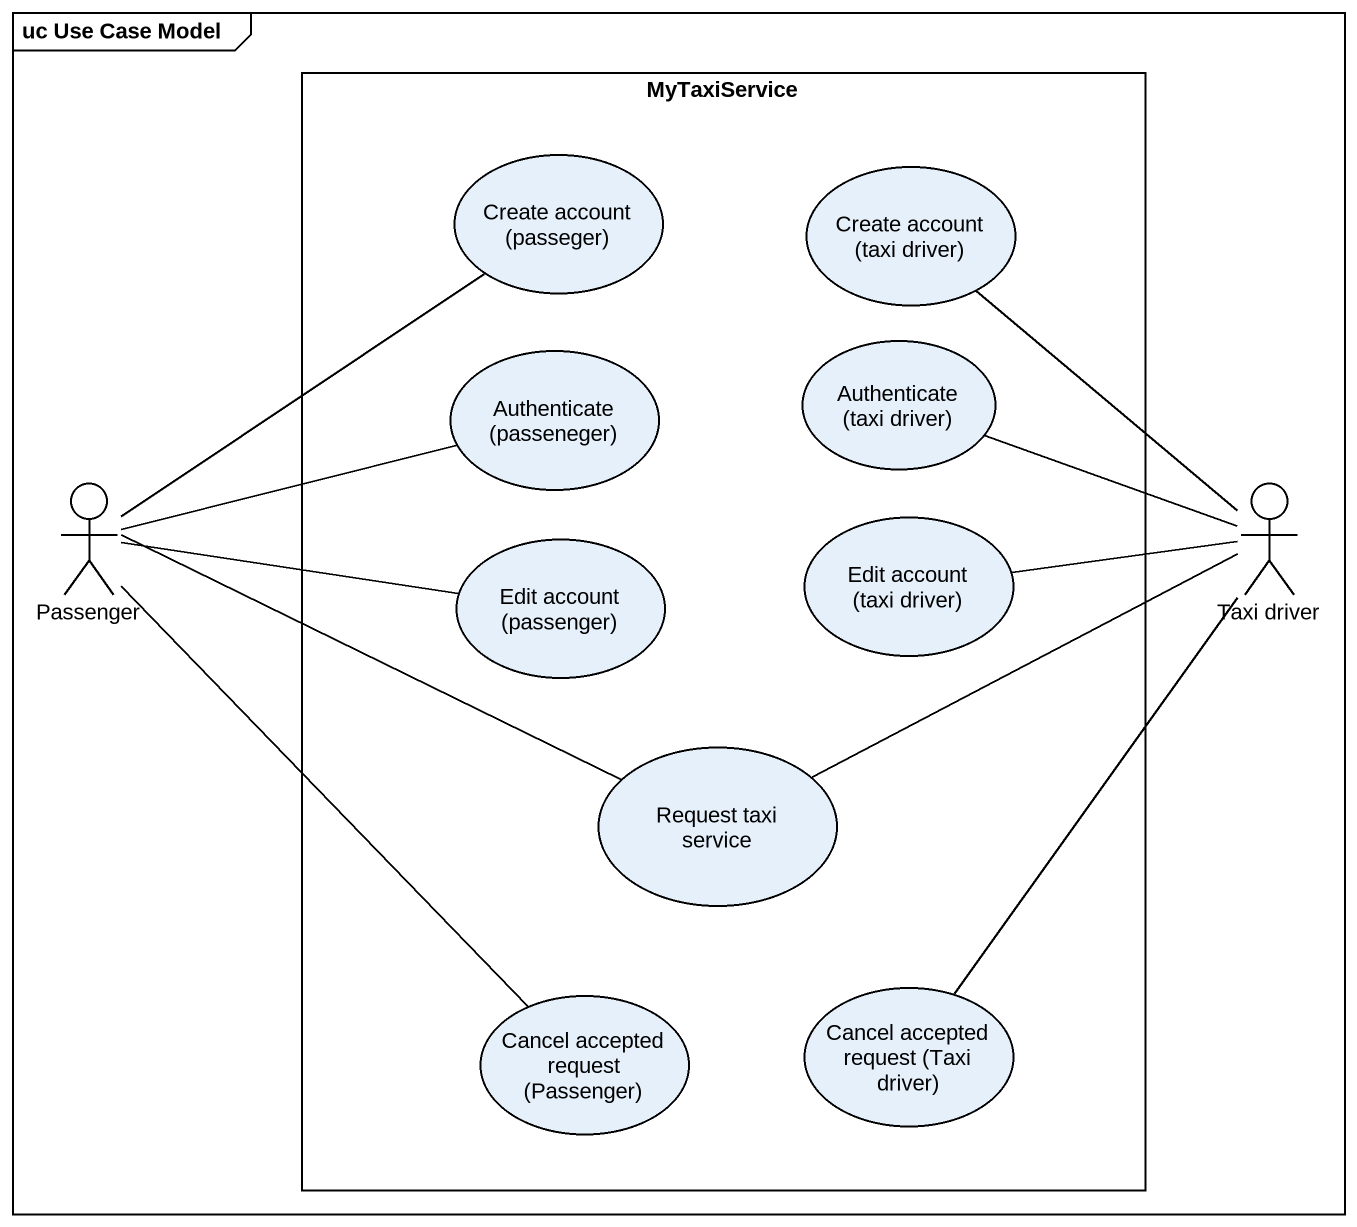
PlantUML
@startuml
mainframe uc Use Case Model
rectangle MyTaxiService {
  usecase "Create account (passeger)" as Create_account_passeger
  usecase "Create account (taxi driver)" as Create_account_taxi_driver
  usecase "Authenticate (passeneger)" as Authenticate_passeneger
  usecase "Authenticate (taxi driver)" as Authenticate_taxi_driver
  usecase "Edit account (passenger)" as Edit_account_passenger
  usecase "Edit account (taxi driver)" as Edit_account_taxi_driver
  usecase "Request taxi service" as Request_taxi_service
  usecase "Cancel accepted request (Passenger)" as Cancel_accepted_request
  usecase "Cancel accepted request (Taxi driver)" as Cancel_accepted_request_2
}
actor Passenger
actor "Taxi driver" as Taxi_driver
Passenger -up- Create_account_passeger
Passenger -right- Authenticate_passeneger
Passenger -right- Edit_account_passenger
Passenger -right- Request_taxi_service
Passenger -- Cancel_accepted_request
Taxi_driver -up- Create_account_taxi_driver
Taxi_driver -left- Authenticate_taxi_driver
Taxi_driver -left- Edit_account_taxi_driver
Taxi_driver -left- Request_taxi_service
Taxi_driver -- Cancel_accepted_request_2
@enduml
